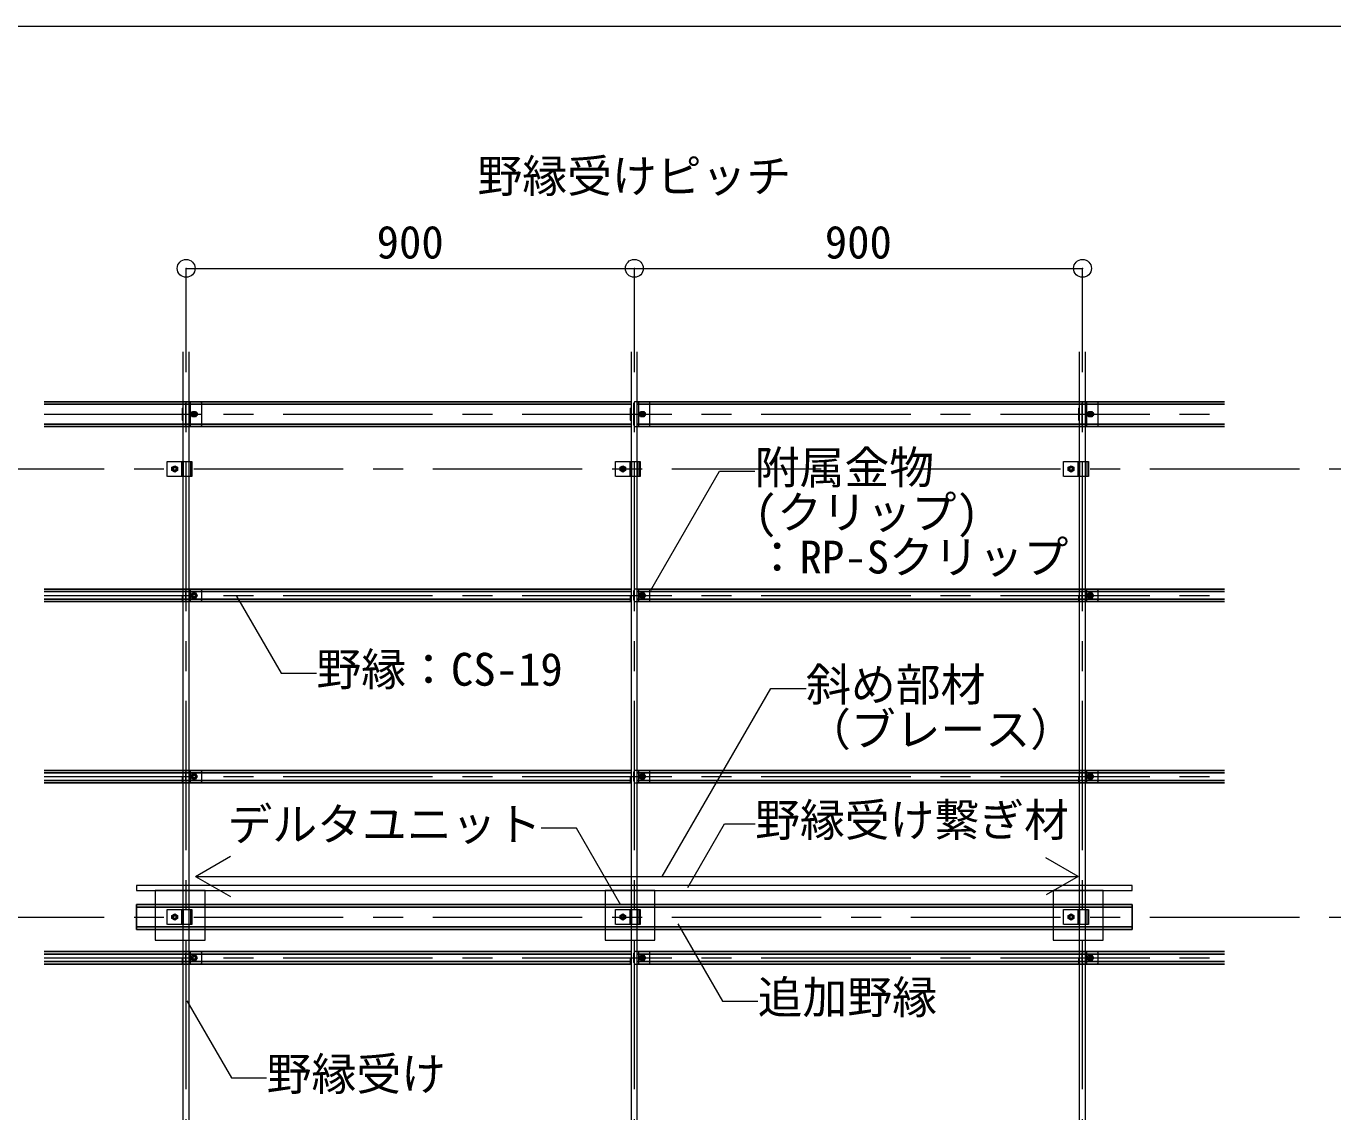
# Model space of a CAD drawing. Units: millimetres on the paper, with parts at other scales. Extents: x -195 to 195, y -140 to 138.
# Drawn here: x 25.07 to 68.8, y -35.09 to 1.26 of the extents above; entities that cross this region are included whole.
import ezdxf
from ezdxf.enums import TextEntityAlignment as Align

# ---------------------------------------------------------------- set-up
doc = ezdxf.new("R2010")
doc.units = ezdxf.units.MM
doc.header["$PDMODE"] = 32
doc.header["$PDSIZE"] = 0.6
for name, pattern in [('CHAIN1', [8, 5, -1, 1, -1]), ('DASHED1', [1.8, 1.2, -0.6]), ('DASHED2', [3, 2, -1])]:
    doc.linetypes.add(name, pattern=pattern)
for name, color, linetype, lineweight in [('9-0_中心線', 4, 'DASHED1', 9), ('9-1_吊り材', 7, 'Continuous', 18), ('9-2_野縁受け', 3, 'Continuous', 18), ('9-3_野縁', 2, 'Continuous', 25), ('9-4_ブレース・補強材', 4, 'Continuous', 9), ('9-5_寸法', 4, 'Continuous', 9), ('9-6_文字', 7, 'Continuous', 18), ('9-A_クリップ', 7, 'DASHED1', 18), ('9-B_補強金具・金具・その他', 3, 'Continuous', 18), ('F-2_野縁受け', 3, 'Continuous', 18)]:
    doc.layers.add(name, color=color, linetype=linetype, lineweight=lineweight)
doc.styles.add('ＭＳ ゴシック', font='')
doc.styles.get('ＭＳ ゴシック').set_extended_font_data('MS Gothic')

msp = doc.modelspace()

# ---------------------------------------------------------------- linework, layer by layer
at = {"layer": '9-0_中心線', "linetype": 'CHAIN1'}
for p, q in [((30.422, -50.331), (30.422, -6.851)), ((45.422, -50.331), (45.422, -6.851)), ((60.422, -50.331), (60.422, -6.851)), ((25.672, -11.73), (65.172, -11.73)), ((22.68, -13.564), (71.246, -13.564)), ((25.672, -17.797), (65.172, -17.797)), ((25.672, -23.864), (65.172, -23.864)), ((22.68, -28.564), (71.246, -28.564)), ((25.672, -29.93), (65.172, -29.93))]:
    msp.add_line(p, q, dxfattribs=at)
at = {"layer": '9-0_中心線'}
for p, q in [((30.269, -13.314), (30.269, -13.814)), ((45.269, -13.314), (45.269, -13.814)), ((60.269, -13.314), (60.269, -13.814)), ((30.269, -28.314), (30.269, -28.814)), ((45.269, -28.314), (45.269, -28.814)), ((60.269, -28.314), (60.269, -28.814))]:
    msp.add_line(p, q, dxfattribs=at)
for centre in [(30.039, -13.564), (45.039, -13.564), (60.039, -13.564), (30.039, -28.564), (45.039, -28.564), (60.039, -28.564)]:
    msp.add_circle(centre, 0.0458, dxfattribs=at)
at = {"layer": '9-1_吊り材'}
for p, q in [((29.789, -13.314), (30.617, -13.314)), ((29.789, -13.814), (29.789, -13.314)), ((30.322, -13.314), (30.322, -13.814)), ((30.514, -13.314), (30.514, -13.814)), ((30.568, -13.314), (30.568, -13.814)), ((30.617, -13.314), (30.617, -13.814)), ((44.789, -13.314), (45.617, -13.314)), ((44.789, -13.814), (44.789, -13.314)), ((45.322, -13.314), (45.322, -13.814)), ((45.514, -13.314), (45.514, -13.814)), ((45.568, -13.314), (45.568, -13.814)), ((45.617, -13.314), (45.617, -13.814)), ((59.789, -13.314), (60.617, -13.314)), ((59.789, -13.814), (59.789, -13.314)), ((60.322, -13.314), (60.322, -13.814)), ((60.514, -13.314), (60.514, -13.814)), ((60.568, -13.314), (60.568, -13.814)), ((60.617, -13.314), (60.617, -13.814)), ((30.617, -13.814), (29.798, -13.814)), ((45.617, -13.814), (44.798, -13.814)), ((60.617, -13.814), (59.798, -13.814)), ((29.789, -28.314), (30.617, -28.314)), ((29.789, -28.814), (29.789, -28.314)), ((30.322, -28.314), (30.322, -28.814)), ((30.514, -28.314), (30.514, -28.814)), ((30.568, -28.314), (30.568, -28.814)), ((30.617, -28.314), (30.617, -28.814)), ((44.789, -28.314), (45.617, -28.314)), ((44.789, -28.814), (44.789, -28.314)), ((45.322, -28.314), (45.322, -28.814)), ((45.514, -28.314), (45.514, -28.814)), ((45.568, -28.314), (45.568, -28.814)), ((45.617, -28.314), (45.617, -28.814)), ((59.789, -28.314), (60.617, -28.314)), ((59.789, -28.814), (59.789, -28.314)), ((60.322, -28.314), (60.322, -28.814)), ((60.514, -28.314), (60.514, -28.814)), ((60.568, -28.314), (60.568, -28.814)), ((60.617, -28.314), (60.617, -28.814)), ((30.617, -28.814), (29.798, -28.814)), ((45.617, -28.814), (44.798, -28.814)), ((60.617, -28.814), (59.798, -28.814))]:
    msp.add_line(p, q, dxfattribs=at)
for points in [[(29.947, -13.511), (30.039, -13.458), (30.131, -13.511), (30.131, -13.617), (30.039, -13.67), (29.947, -13.617)], [(44.947, -13.511), (45.039, -13.458), (45.131, -13.511), (45.131, -13.617), (45.039, -13.67), (44.947, -13.617)], [(59.947, -13.511), (60.039, -13.458), (60.131, -13.511), (60.131, -13.617), (60.039, -13.67), (59.947, -13.617)], [(29.947, -28.511), (30.039, -28.458), (30.131, -28.511), (30.131, -28.617), (30.039, -28.67), (29.947, -28.617)], [(44.947, -28.511), (45.039, -28.458), (45.131, -28.511), (45.131, -28.617), (45.039, -28.67), (44.947, -28.617)], [(59.947, -28.511), (60.039, -28.458), (60.131, -28.511), (60.131, -28.617), (60.039, -28.67), (59.947, -28.617)]]:
    msp.add_lwpolyline(points, close=True, dxfattribs=at)
for centre, radius in [((30.039, -13.564), 0.0873), ((30.039, -13.564), 0.0583), ((45.039, -13.564), 0.0873), ((45.039, -13.564), 0.0583), ((60.039, -13.564), 0.0873), ((60.039, -13.564), 0.0583), ((30.039, -28.564), 0.0873), ((30.039, -28.564), 0.0583), ((45.039, -28.564), 0.0873), ((45.039, -28.564), 0.0583), ((60.039, -28.564), 0.0873), ((60.039, -28.564), 0.0583)]:
    msp.add_circle(centre, radius, dxfattribs=at)
at = {"layer": '9-2_野縁受け'}
for p, q in [((30.322, -50.331), (30.322, -9.647)), ((30.522, -50.331), (30.522, -9.647)), ((45.322, -50.331), (45.322, -9.647)), ((45.522, -50.331), (45.522, -9.647)), ((60.322, -50.331), (60.322, -9.647)), ((60.522, -50.331), (60.522, -9.647)), ((28.756, -27.51), (28.756, -27.677)), ((62.089, -27.51), (28.756, -27.51)), ((62.089, -27.677), (62.089, -27.51)), ((28.756, -27.677), (62.089, -27.677))]:
    msp.add_line(p, q, dxfattribs=at)
at = {"layer": '9-3_野縁'}
for p, q in [((25.672, -11.314), (45.322, -11.314)), ((45.522, -11.314), (65.172, -11.314)), ((25.672, -11.397), (45.322, -11.397)), ((45.522, -11.397), (65.172, -11.397)), ((25.672, -12.064), (45.322, -12.064)), ((25.672, -12.147), (45.322, -12.147)), ((45.522, -12.064), (65.172, -12.064)), ((45.522, -12.147), (65.172, -12.147)), ((25.672, -17.589), (45.322, -17.589)), ((25.672, -17.672), (45.322, -17.672)), ((25.672, -17.922), (45.322, -17.922)), ((45.522, -17.589), (65.172, -17.589)), ((45.522, -17.672), (65.172, -17.672)), ((45.522, -17.922), (65.172, -17.922)), ((25.672, -18.005), (45.322, -18.005)), ((45.522, -18.005), (65.172, -18.005)), ((25.672, -23.655), (45.322, -23.655)), ((25.672, -23.739), (45.322, -23.739)), ((25.672, -23.989), (45.322, -23.989)), ((45.522, -23.655), (65.172, -23.655)), ((45.522, -23.739), (65.172, -23.739)), ((45.522, -23.989), (65.172, -23.989)), ((25.672, -24.072), (45.322, -24.072)), ((45.522, -24.072), (65.172, -24.072)), ((28.756, -28.98), (28.756, -28.147)), ((28.756, -28.147), (62.089, -28.147)), ((28.756, -28.23), (62.089, -28.23)), ((62.089, -28.98), (62.089, -28.147)), ((28.756, -28.897), (62.089, -28.897)), ((28.756, -28.98), (62.089, -28.98)), ((25.672, -29.722), (45.322, -29.722)), ((45.522, -29.722), (65.172, -29.722)), ((25.672, -29.805), (45.322, -29.805)), ((25.672, -30.055), (45.322, -30.055)), ((25.672, -30.139), (45.322, -30.139)), ((45.522, -29.805), (65.172, -29.805)), ((45.522, -30.055), (65.172, -30.055)), ((45.522, -30.139), (65.172, -30.139))]:
    msp.add_line(p, q, dxfattribs=at)
at = {"layer": '9-4_ブレース・補強材'}
for p, q in [((30.732, -27.204), (31.909, -26.525)), ((60.271, -27.204), (59.19, -26.579)), ((30.732, -27.204), (31.905, -27.881)), ((30.732, -27.204), (60.271, -27.204)), ((60.271, -27.204), (59.209, -27.818))]:
    msp.add_line(p, q, dxfattribs=at)
at = {"layer": '9-5_寸法'}
for p, q in [((30.422, -6.851), (45.422, -6.851)), ((45.422, -6.851), (60.422, -6.851))]:
    msp.add_line(p, q, dxfattribs=at)
at = {"layer": '9-5_寸法', "color": 7}
for p in [(30.422, -6.851), (45.422, -6.851), (60.422, -6.851)]:
    msp.add_point(p, dxfattribs=at)
at = {"layer": '9-6_文字'}
for p, q in [((45.977, -17.619), (48.272, -13.645)), ((48.272, -13.645), (49.452, -13.645)), ((32.112, -17.822), (33.602, -20.402)), ((33.602, -20.402), (34.782, -20.402)), ((46.358, -27.204), (49.988, -20.915)), ((49.988, -20.915), (51.169, -20.915)), ((43.485, -25.588), (42.305, -25.588)), ((44.975, -28.168), (43.485, -25.588)), ((47.212, -27.576), (48.441, -25.447)), ((48.441, -25.447), (49.465, -25.447))]:
    msp.add_line(p, q, dxfattribs=at)
for points in [[(46.881, -28.798), (48.37, -31.378), (49.55, -31.378)], [(30.446, -31.368), (31.936, -33.948), (33.116, -33.948)]]:
    msp.add_lwpolyline(points, dxfattribs=at)
at = {"layer": '9-A_クリップ'}
for p, q in [((30.41, -12.097), (30.41, -11.364)), ((30.893, -11.314), (30.46, -11.314)), ((30.943, -11.397), (30.943, -11.364)), ((45.41, -12.097), (45.41, -11.364)), ((45.893, -11.314), (45.46, -11.314)), ((45.943, -11.397), (45.943, -11.364)), ((60.41, -12.097), (60.41, -11.364)), ((60.893, -11.314), (60.46, -11.314)), ((60.943, -11.397), (60.943, -11.364)), ((30.614, -11.676), (30.756, -11.676)), ((30.756, -11.785), (30.614, -11.785)), ((45.614, -11.676), (45.756, -11.676)), ((45.756, -11.785), (45.614, -11.785)), ((60.614, -11.676), (60.756, -11.676)), ((60.756, -11.785), (60.614, -11.785)), ((30.46, -12.147), (30.893, -12.147)), ((30.943, -12.097), (30.943, -12.064)), ((45.46, -12.147), (45.893, -12.147)), ((45.943, -12.097), (45.943, -12.064)), ((60.46, -12.147), (60.893, -12.147)), ((60.943, -12.097), (60.943, -12.064)), ((30.41, -17.672), (30.41, -17.639)), ((30.41, -17.922), (30.41, -17.672)), ((30.41, -17.955), (30.41, -17.922)), ((30.893, -17.589), (30.46, -17.589)), ((30.943, -17.672), (30.943, -17.639)), ((30.943, -17.955), (30.943, -17.922)), ((45.41, -17.672), (45.41, -17.639)), ((45.41, -17.922), (45.41, -17.672)), ((45.41, -17.955), (45.41, -17.922)), ((45.893, -17.589), (45.46, -17.589)), ((45.943, -17.672), (45.943, -17.639)), ((45.943, -17.955), (45.943, -17.922)), ((60.41, -17.672), (60.41, -17.639)), ((60.41, -17.922), (60.41, -17.672)), ((60.41, -17.955), (60.41, -17.922)), ((60.893, -17.589), (60.46, -17.589)), ((60.943, -17.672), (60.943, -17.639)), ((60.943, -17.955), (60.943, -17.922)), ((30.46, -18.005), (30.893, -18.005)), ((45.46, -18.005), (45.893, -18.005)), ((60.46, -18.005), (60.893, -18.005)), ((30.41, -23.739), (30.41, -23.705)), ((30.41, -23.989), (30.41, -23.739)), ((30.41, -24.022), (30.41, -23.989)), ((30.893, -23.655), (30.46, -23.655)), ((30.943, -23.739), (30.943, -23.705)), ((30.943, -24.022), (30.943, -23.989)), ((45.41, -23.739), (45.41, -23.705)), ((45.41, -23.989), (45.41, -23.739)), ((45.41, -24.022), (45.41, -23.989)), ((45.893, -23.655), (45.46, -23.655)), ((45.943, -23.739), (45.943, -23.705)), ((45.943, -24.022), (45.943, -23.989)), ((60.41, -23.739), (60.41, -23.705)), ((60.41, -23.989), (60.41, -23.739)), ((60.41, -24.022), (60.41, -23.989)), ((60.893, -23.655), (60.46, -23.655)), ((60.943, -23.739), (60.943, -23.705)), ((60.943, -24.022), (60.943, -23.989)), ((30.46, -24.072), (30.893, -24.072)), ((45.46, -24.072), (45.893, -24.072)), ((60.46, -24.072), (60.893, -24.072)), ((30.893, -29.722), (30.46, -29.722)), ((45.893, -29.722), (45.46, -29.722)), ((60.893, -29.722), (60.46, -29.722)), ((30.41, -29.806), (30.41, -29.772)), ((30.41, -30.055), (30.41, -29.806)), ((30.41, -30.089), (30.41, -30.055)), ((30.46, -30.139), (30.893, -30.139)), ((30.943, -29.805), (30.943, -29.772)), ((30.943, -30.089), (30.943, -30.055)), ((45.41, -29.806), (45.41, -29.772)), ((45.41, -30.055), (45.41, -29.806)), ((45.41, -30.089), (45.41, -30.055)), ((45.46, -30.139), (45.893, -30.139)), ((45.943, -29.805), (45.943, -29.772)), ((45.943, -30.089), (45.943, -30.055)), ((60.41, -29.806), (60.41, -29.772)), ((60.41, -30.055), (60.41, -29.806)), ((60.41, -30.089), (60.41, -30.055)), ((60.46, -30.139), (60.893, -30.139)), ((60.943, -29.805), (60.943, -29.772)), ((60.943, -30.089), (60.943, -30.055))]:
    msp.add_line(p, q, dxfattribs=at)
at = {"layer": '9-A_クリップ', "color": 4, "linetype": 'DASHED2', "lineweight": 9}
for p, q in [((30.56, -11.314), (30.56, -11.397)), ((45.56, -11.314), (45.56, -11.397)), ((60.56, -11.314), (60.56, -11.397)), ((30.56, -12.064), (30.56, -12.147)), ((45.56, -12.064), (45.56, -12.147)), ((60.56, -12.064), (60.56, -12.147))]:
    msp.add_line(p, q, dxfattribs=at)
at = {"layer": '9-A_クリップ', "linetype": 'Continuous'}
for p, q in [((30.284, -11.53), (30.284, -11.93)), ((30.284, -11.53), (30.322, -11.53)), ((30.943, -12.064), (30.943, -11.397)), ((45.284, -11.53), (45.284, -11.93)), ((45.284, -11.53), (45.322, -11.53)), ((45.943, -12.064), (45.943, -11.397)), ((60.284, -11.53), (60.284, -11.93)), ((60.284, -11.53), (60.322, -11.53)), ((60.943, -12.064), (60.943, -11.397)), ((30.284, -11.93), (30.322, -11.93)), ((45.284, -11.93), (45.322, -11.93)), ((60.284, -11.93), (60.322, -11.93)), ((30.284, -17.805), (30.284, -17.997)), ((30.284, -17.805), (30.322, -17.805)), ((30.943, -17.922), (30.943, -17.672)), ((45.284, -17.805), (45.284, -17.997)), ((45.284, -17.805), (45.322, -17.805)), ((45.943, -17.922), (45.943, -17.672)), ((60.284, -17.805), (60.284, -17.997)), ((60.284, -17.805), (60.322, -17.805)), ((60.943, -17.922), (60.943, -17.672)), ((30.284, -17.997), (30.322, -17.997)), ((45.284, -17.997), (45.322, -17.997)), ((60.284, -17.997), (60.322, -17.997)), ((30.284, -23.872), (30.284, -24.064)), ((30.284, -23.872), (30.322, -23.872)), ((30.943, -23.989), (30.943, -23.739)), ((45.284, -23.872), (45.284, -24.064)), ((45.284, -23.872), (45.322, -23.872)), ((45.943, -23.989), (45.943, -23.739)), ((60.284, -23.872), (60.284, -24.064)), ((60.284, -23.872), (60.322, -23.872)), ((60.943, -23.989), (60.943, -23.739)), ((30.284, -24.064), (30.322, -24.064)), ((45.284, -24.064), (45.322, -24.064)), ((60.284, -24.064), (60.322, -24.064)), ((30.284, -29.939), (30.284, -30.13)), ((30.284, -29.939), (30.322, -29.939)), ((30.284, -30.13), (30.322, -30.13)), ((30.943, -30.055), (30.943, -29.805)), ((45.284, -29.939), (45.284, -30.13)), ((45.284, -29.939), (45.322, -29.939)), ((45.284, -30.13), (45.322, -30.13)), ((45.943, -30.055), (45.943, -29.805)), ((60.284, -29.939), (60.284, -30.13)), ((60.284, -29.939), (60.322, -29.939)), ((60.284, -30.13), (60.322, -30.13)), ((60.943, -30.055), (60.943, -29.805))]:
    msp.add_line(p, q, dxfattribs=at)
at = {"layer": '9-A_クリップ', "color": 4, "linetype": 'CHAIN1', "lineweight": 9}
msp.add_line((30.441, -11.73), (30.909, -11.73), dxfattribs=at)
at = {"layer": '9-A_クリップ', "color": 4, "linetype": 'Continuous', "lineweight": 9}
for p, q in [((30.56, -11.397), (30.56, -12.064)), ((45.56, -11.397), (45.56, -12.064)), ((60.56, -11.397), (60.56, -12.064)), ((30.56, -17.672), (30.56, -17.922)), ((45.56, -17.672), (45.56, -17.922)), ((60.56, -17.672), (60.56, -17.922)), ((30.56, -23.739), (30.56, -23.989)), ((45.56, -23.739), (45.56, -23.989)), ((60.56, -23.739), (60.56, -23.989)), ((30.56, -29.805), (30.56, -30.055)), ((45.56, -29.805), (45.56, -30.055)), ((60.56, -29.805), (60.56, -30.055))]:
    msp.add_line(p, q, dxfattribs=at)
at = {"layer": '9-A_クリップ', "color": 4, "lineweight": 9}
for p, q in [((30.56, -17.596), (30.56, -17.672)), ((30.56, -17.922), (30.56, -17.994)), ((45.56, -17.596), (45.56, -17.672)), ((45.56, -17.922), (45.56, -17.994)), ((60.56, -17.596), (60.56, -17.672)), ((60.56, -17.922), (60.56, -17.994)), ((30.56, -23.662), (30.56, -23.739)), ((30.56, -23.989), (30.56, -24.061)), ((45.56, -23.662), (45.56, -23.739)), ((45.56, -23.989), (45.56, -24.061)), ((60.56, -23.662), (60.56, -23.739)), ((60.56, -23.989), (60.56, -24.061)), ((30.56, -29.729), (30.56, -29.805)), ((45.56, -29.729), (45.56, -29.805)), ((60.56, -29.729), (60.56, -29.805)), ((30.56, -30.055), (30.56, -30.127)), ((45.56, -30.055), (45.56, -30.127)), ((60.56, -30.055), (60.56, -30.127))]:
    msp.add_line(p, q, dxfattribs=at)
at = {"layer": '9-A_クリップ', "linetype": 'Continuous'}
for points in [[(30.632, -11.822), (30.579, -11.73), (30.632, -11.639), (30.738, -11.639), (30.791, -11.73), (30.738, -11.822)], [(45.632, -11.822), (45.579, -11.73), (45.632, -11.639), (45.738, -11.639), (45.791, -11.73), (45.738, -11.822)], [(60.632, -11.822), (60.579, -11.73), (60.632, -11.639), (60.738, -11.639), (60.791, -11.73), (60.738, -11.822)], [(30.632, -17.889), (30.579, -17.797), (30.632, -17.705), (30.738, -17.705), (30.791, -17.797), (30.738, -17.889)], [(45.632, -17.889), (45.579, -17.797), (45.632, -17.705), (45.738, -17.705), (45.791, -17.797), (45.738, -17.889)], [(60.632, -17.889), (60.579, -17.797), (60.632, -17.705), (60.738, -17.705), (60.791, -17.797), (60.738, -17.889)], [(30.632, -23.955), (30.579, -23.864), (30.632, -23.772), (30.738, -23.772), (30.791, -23.864), (30.738, -23.955)], [(45.632, -23.955), (45.579, -23.864), (45.632, -23.772), (45.738, -23.772), (45.791, -23.864), (45.738, -23.955)], [(60.632, -23.955), (60.579, -23.864), (60.632, -23.772), (60.738, -23.772), (60.791, -23.864), (60.738, -23.955)], [(30.632, -30.022), (30.579, -29.93), (30.632, -29.839), (30.738, -29.839), (30.791, -29.93), (30.738, -30.022)], [(45.632, -30.022), (45.579, -29.93), (45.632, -29.839), (45.738, -29.839), (45.791, -29.93), (45.738, -30.022)], [(60.632, -30.022), (60.579, -29.93), (60.632, -29.839), (60.738, -29.839), (60.791, -29.93), (60.738, -30.022)]]:
    msp.add_lwpolyline(points, close=True, dxfattribs=at)
for centre, radius in [((30.685, -11.73), 0.0873), ((30.685, -11.73), 0.0583), ((45.685, -11.73), 0.0873), ((45.685, -11.73), 0.0583), ((60.685, -11.73), 0.0873), ((60.685, -11.73), 0.0583), ((30.685, -17.797), 0.0873), ((30.685, -17.797), 0.0583), ((30.685, -17.797), 0.0542), ((45.685, -17.797), 0.0873), ((45.685, -17.797), 0.0583), ((60.685, -17.797), 0.0873), ((60.685, -17.797), 0.0583), ((30.685, -23.864), 0.0873), ((30.685, -23.864), 0.0583), ((45.685, -23.864), 0.0873), ((45.685, -23.864), 0.0583), ((60.685, -23.864), 0.0873), ((60.685, -23.864), 0.0583), ((30.685, -29.93), 0.0873), ((30.685, -29.93), 0.0583), ((45.685, -29.93), 0.0873), ((45.685, -29.93), 0.0583), ((60.685, -29.93), 0.0873), ((60.685, -29.93), 0.0583)]:
    msp.add_circle(centre, radius, dxfattribs=at)
at = {"layer": '9-A_クリップ'}
for centre in [(30.685, -11.73), (45.685, -11.73), (60.685, -11.73), (30.685, -17.797), (45.685, -17.797), (60.685, -17.797), (30.685, -23.864), (45.685, -23.864), (60.685, -23.864), (30.685, -29.93), (45.685, -29.93), (60.685, -29.93)]:
    msp.add_circle(centre, 0.0458, dxfattribs=at)
for centre, start, end in [((30.46, -11.364), 90, 180), ((30.46, -11.364), 90, 180), ((30.893, -11.364), 0, 90), ((45.46, -11.364), 90, 180), ((45.46, -11.364), 90, 180), ((45.893, -11.364), 0, 90), ((60.46, -11.364), 90, 180), ((60.46, -11.364), 90, 180), ((60.893, -11.364), 0, 90), ((30.46, -12.097), 180, 270), ((30.893, -12.097), 270, 0), ((45.46, -12.097), 180, 270), ((45.893, -12.097), 270, 0), ((60.46, -12.097), 180, 270), ((60.893, -12.097), 270, 0), ((30.46, -17.639), 90, 180), ((30.893, -17.639), 0, 90), ((45.46, -17.639), 90, 180), ((45.893, -17.639), 0, 90), ((60.46, -17.639), 90, 180), ((60.893, -17.639), 0, 90), ((30.46, -17.955), 180, 270), ((30.893, -17.955), 270, 0), ((45.46, -17.955), 180, 270), ((45.893, -17.955), 270, 0), ((60.46, -17.955), 180, 270), ((60.893, -17.955), 270, 0), ((30.46, -23.705), 90, 180), ((30.46, -24.022), 180, 270), ((30.893, -23.705), 0, 90), ((30.893, -24.022), 270, 0), ((45.46, -23.705), 90, 180), ((45.46, -24.022), 180, 270), ((45.893, -23.705), 0, 90), ((45.893, -24.022), 270, 0), ((60.46, -23.705), 90, 180), ((60.46, -24.022), 180, 270), ((60.893, -23.705), 0, 90), ((60.893, -24.022), 270, 0), ((30.46, -29.772), 90, 180), ((30.893, -29.772), 0, 90), ((45.46, -29.772), 90, 180), ((45.893, -29.772), 0, 90), ((60.46, -29.772), 90, 180), ((60.893, -29.772), 0, 90), ((30.46, -30.089), 180, 270), ((30.893, -30.089), 270, 0), ((45.46, -30.089), 180, 270), ((45.893, -30.089), 270, 0), ((60.46, -30.089), 180, 270), ((60.893, -30.089), 270, 0)]:
    msp.add_arc(centre, 0.05, start, end, dxfattribs=at)
at = {"layer": '9-A_クリップ', "linetype": 'Continuous'}
for centre, start, end in [((30.614, -11.73), 90, 270), ((30.614, -11.73), 90, 270), ((30.756, -11.73), 270, 90), ((45.614, -11.73), 90, 270), ((45.756, -11.73), 270, 90), ((60.614, -11.73), 90, 270), ((60.756, -11.73), 270, 90), ((30.685, -17.797), 90, 270)]:
    msp.add_arc(centre, 0.0542, start, end, dxfattribs=at)
at = {"layer": '9-B_補強金具・金具・その他'}
for p, q in [((29.388, -27.677), (29.388, -29.344)), ((31.055, -27.677), (29.388, -27.677)), ((31.055, -29.344), (31.055, -27.677)), ((59.441, -27.677), (59.441, -29.344)), ((61.108, -27.677), (59.441, -27.677)), ((29.388, -29.344), (31.055, -29.344))]:
    msp.add_line(p, q, dxfattribs=at)
msp.add_lwpolyline([(46.108, -29.344), (46.108, -27.677), (44.441, -27.677), (44.441, -29.344)], close=True, dxfattribs=at)
msp.add_lwpolyline([(59.441, -29.344), (61.108, -29.344), (61.108, -27.677)], dxfattribs=at)
at = {"layer": 'F-2_野縁受け'}
msp.add_line((2.29, 1.258), (191.29, 1.258), dxfattribs=at)

# ---------------------------------------------------------------- texts
at = {"layer": '9-5_寸法', "style": 'ＭＳ ゴシック'}
for p in [(36.797, -6.851), (51.797, -6.851)]:
    msp.add_text('900', height=1.1, dxfattribs=at).set_placement(p, align=Align.BOTTOM_LEFT)
at = {"layer": '9-6_文字', "style": 'ＭＳ ゴシック'}
for s, p in [('野縁受けピッチ', (40.172, -4.639)), ('附属金物', (49.452, -14.395)), ('(クリップ)', (49.452, -15.895)), ('：RP-Sクリップ', (49.452, -17.395)), ('野縁：CS-19', (34.782, -21.152)), ('斜め部材', (51.169, -21.665)), ('（ブレース）', (51.169, -23.165)), ('デルタユニット', (31.805, -26.338)), ('野縁受け繋ぎ材', (49.465, -26.197)), ('追加野縁', (49.55, -32.128)), ('野縁受け', (33.116, -34.698))]:
    msp.add_text(s, height=1.1, dxfattribs=at).set_placement(p, align=Align.BOTTOM_LEFT)

doc.saveas('drawing.dxf')
